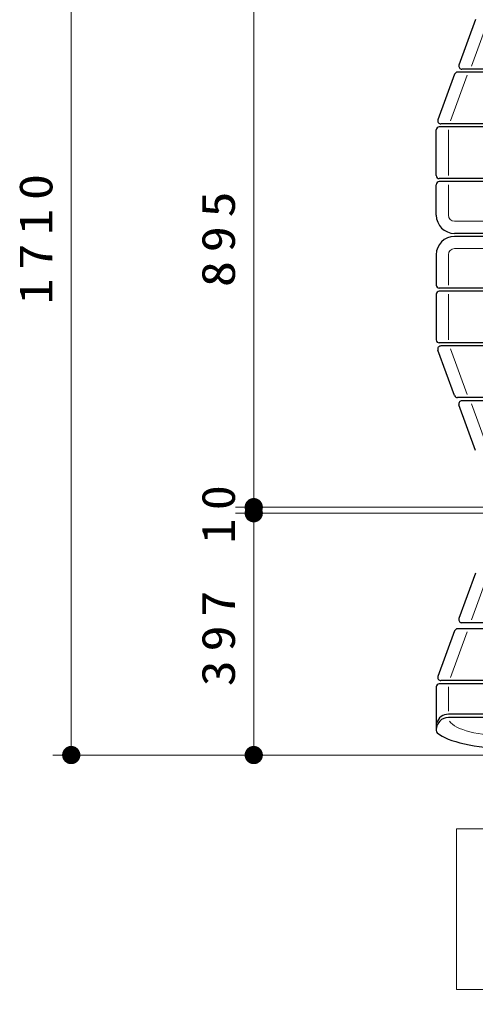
# Model space of a CAD drawing. Units: millimetres on the paper, scale 1:30. Extents: x -365 to 0, y 0 to 257.
# Drawn here: x -306.5 to -281.5, y 154.7 to 207.8 of the extents above; entities that cross this region are included whole.
import ezdxf

# ---------------------------------------------------------------- set-up
doc = ezdxf.new("R2010")
doc.units = ezdxf.units.MM
doc.layers.add('LY_1', color=7, linetype='Continuous', lineweight=25)
doc.styles.add('ＭＳ ゴシック', font='')
doc.styles.get('ＭＳ ゴシック').set_extended_font_data('MS Gothic')

# ---------------------------------------------------------------- blocks, each defined once
blk = doc.blocks.new('filled_dot')
at = {"color": 0, "linetype": 'Continuous', "lineweight": -2, "const_width": 1.25}
blk.add_lwpolyline([(-0.625, 0, 1), (0.625, 0, 1)], format="xyb", close=True, dxfattribs=at)

msp = doc.modelspace()

# ---------------------------------------------------------------- linework, layer by layer
at = {"layer": 'LY_1', "lineweight": 13}
for p, q in [((-303.7, 167.533), (-303.7, 224.529)), ((-293.7, 181.114), (-293.7, 210.948)), ((-278.318, 181.114), (-294.7, 181.114)), ((-278.318, 180.781), (-294.7, 180.781)), ((-293.7, 180.781), (-293.7, 181.114)), ((-293.7, 167.533), (-293.7, 180.781)), ((-280.633, 167.533), (-304.7, 167.533)), ((-282.6, 163.482), (-282.6, 154.682)), ((-234.8, 163.482), (-282.6, 163.482)), ((-282.6, 154.682), (-234.8, 154.682))]:
    msp.add_line(p, q, dxfattribs=at)
at = {"layer": 'LY_1', "color": 21}
for p, q in [((-281.545, 207.838), (-282.455, 205.338)), ((-282.697, 204.838), (-283.607, 202.338)), ((-258.7, 204.948), (-282.541, 204.948)), ((-258.7, 205.114), (-282.298, 205.114)), ((-258.7, 202.114), (-283.451, 202.114)), ((-283.7, 199.281), (-283.7, 201.781)), ((-258.7, 201.948), (-283.533, 201.948)), ((-258.7, 199.114), (-283.533, 199.114)), ((-258.7, 198.948), (-283.533, 198.948)), ((-283.7, 197.114), (-283.7, 198.781)), ((-258.7, 196.114), (-282.7, 196.114)), ((-258.7, 195.948), (-282.7, 195.948)), ((-283.7, 194.948), (-283.7, 193.281)), ((-258.7, 193.114), (-283.533, 193.114)), ((-283.7, 192.781), (-283.7, 190.281)), ((-258.7, 192.948), (-283.533, 192.948)), ((-258.7, 190.114), (-283.533, 190.114)), ((-258.7, 189.948), (-283.45, 189.948)), ((-282.697, 187.224), (-283.607, 189.724)), ((-258.7, 187.114), (-282.541, 187.114)), ((-281.545, 184.224), (-282.455, 186.724)), ((-258.7, 186.948), (-282.298, 186.948)), ((-281.545, 177.505), (-282.455, 175.005)), ((-258.7, 174.448), (-282.541, 174.448)), ((-258.7, 174.781), (-282.298, 174.781)), ((-282.697, 174.338), (-283.607, 171.838)), ((-283.7, 171.264), (-283.7, 168.881)), ((-258.7, 171.43), (-283.533, 171.43)), ((-258.7, 171.615), (-283.45, 171.615)), ((-258.7, 169.77), (-283.033, 169.77)), ((-258.7, 169.588), (-283.033, 169.588))]:
    msp.add_line(p, q, dxfattribs=at)
at = {"layer": 'LY_1', "color": 12, "lineweight": 13}
for p, q in [((-280.856, 207.781), (-281.766, 205.281)), ((-282.009, 204.781), (-282.919, 202.281)), ((-283.033, 199.281), (-283.033, 201.781)), ((-283.033, 197.114), (-283.033, 198.781)), ((-258.7, 196.781), (-282.7, 196.781)), ((-258.7, 195.281), (-282.7, 195.281)), ((-283.033, 194.948), (-283.033, 193.281)), ((-283.033, 192.781), (-283.033, 190.281)), ((-282.008, 187.281), (-282.918, 189.781)), ((-280.856, 184.281), (-281.766, 186.781)), ((-280.856, 177.448), (-281.766, 174.948)), ((-282.008, 174.281), (-282.918, 171.781)), ((-283.033, 171.264), (-283.033, 169.936))]:
    msp.add_line(p, q, dxfattribs=at)
at = {"layer": 'LY_1', "color": 21}
for centre, radius, start, end in [((-282.298, 205.281), 0.167, 160, 270), ((-282.541, 204.781), 0.167, 90, 160), ((-283.451, 202.281), 0.167, 160, 270), ((-283.533, 201.781), 0.167, 90, 180), ((-283.533, 199.281), 0.167, 180, 270), ((-283.533, 198.781), 0.167, 90, 180), ((-282.7, 197.114), 1, 180, 270), ((-282.7, 194.948), 1, 90, 180), ((-283.533, 193.281), 0.167, 180, 270), ((-283.533, 192.781), 0.167, 90, 180), ((-283.533, 190.281), 0.167, 180, 270), ((-283.45, 189.781), 0.167, 90, 200), ((-282.541, 187.281), 0.167, 200, 270), ((-282.298, 186.781), 0.167, 90, 200), ((-282.298, 174.948), 0.167, 160, 270), ((-282.541, 174.281), 0.167, 90, 160), ((-283.45, 171.781), 0.167, 160, 270), ((-283.533, 171.264), 0.167, 90, 180), ((-283.533, 168.881), 0.167, 180, 228.7789)]:
    msp.add_arc(centre, radius, start, end, dxfattribs=at)
at = {"layer": 'LY_1', "color": 12, "lineweight": 13}
for centre, start, end in [((-282.7, 197.114), 180, 270), ((-282.7, 194.948), 90, 180)]:
    msp.add_arc(centre, 0.333, start, end, dxfattribs=at)
at = {"layer": 'LY_1', "color": 21}
for centre, major_axis, ratio, start_param, end_param in [((-283.033, 168.932), (-0.667, 0), 0.984808, 4.712389, 6.283185), ((-283.033, 169.113), (-0.667, 0), 0.984808, 4.712389, 6.011579), ((-279.814, 169.184), (-4.065, 0), 0.31301, 0.343148, 1.570796)]:
    msp.add_ellipse(centre, major_axis=major_axis, ratio=ratio, start_param=start_param, end_param=end_param, dxfattribs=at)
at = {"layer": 'LY_1', "color": 12, "lineweight": 13}
msp.add_ellipse((-279.814, 169.588), major_axis=(-3.219, 0), ratio=0.31388, start_param=0.193968, end_param=1.570796, dxfattribs=at)

# ---------------------------------------------------------------- block references
at = {"layer": 'LY_1', "lineweight": 13, "xscale": 0.4, "yscale": 0.4}
for p, rotation in [((-293.7, 181.114), 90), ((-293.7, 181.114), 270), ((-293.7, 180.781), 90), ((-293.7, 180.781), 270), ((-303.7, 167.533), 90), ((-293.7, 167.533), 90)]:
    msp.add_blockref('filled_dot', p, dxfattribs=dict(at, rotation=rotation))

# ---------------------------------------------------------------- texts
at = {"layer": 'LY_1', "char_height": 1.833, "attachment_point": 8, "rotation": 90, "style": 'ＭＳ ゴシック'}
for s, insert in [('\\T1.33;\\W1.15;1710', (-304.7, 196.031)), ('\\T1.33;\\W1.15;895', (-294.7, 196.031)), ('\\T1.34;\\W1.1;10', (-294.7, 180.948)), ('\\T1.33;\\W1.15;397', (-294.7, 174.157))]:
    msp.add_mtext(s, dxfattribs=dict(at, insert=insert))

doc.saveas('drawing.dxf')
